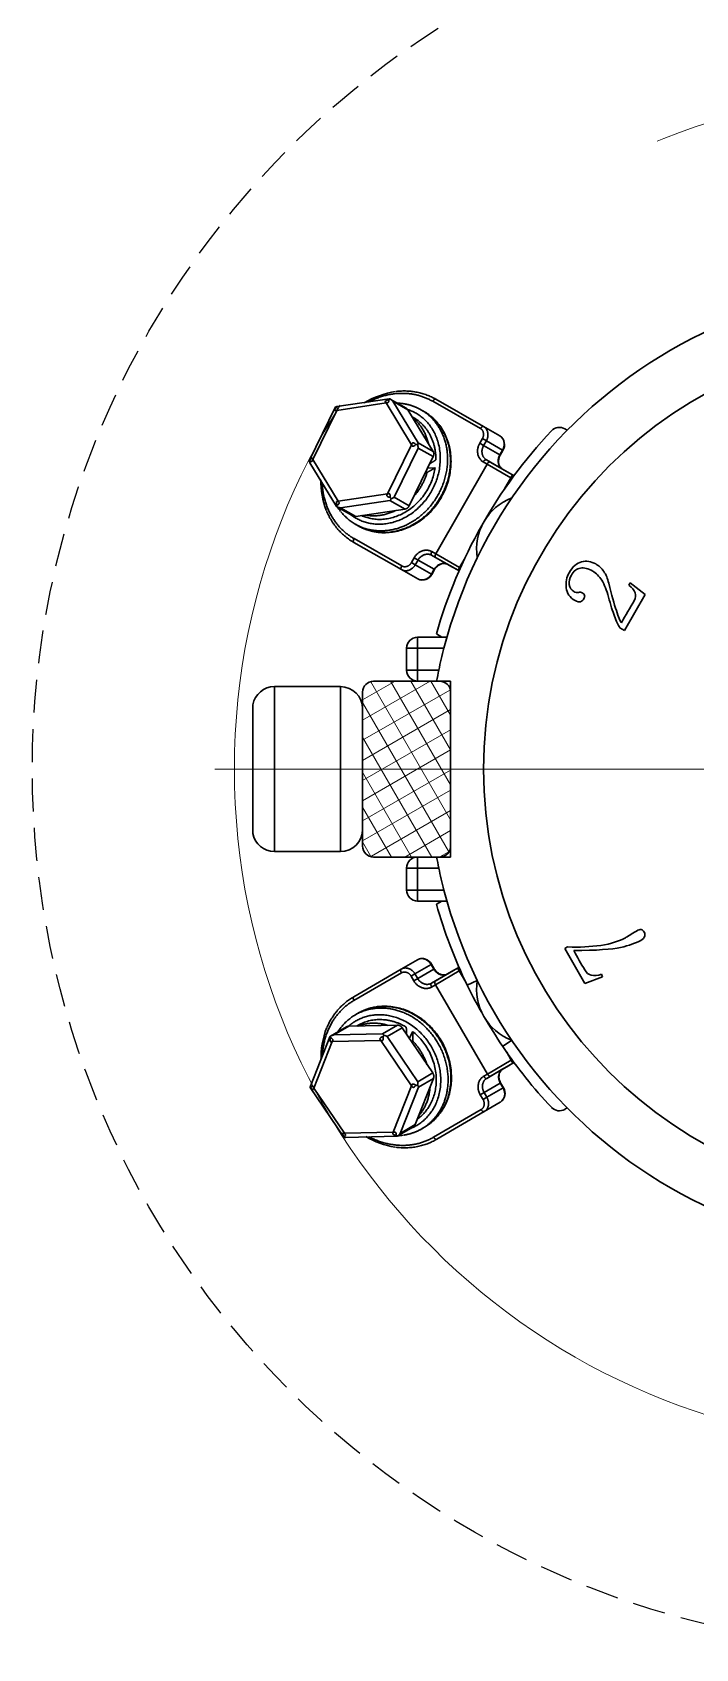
# Model space of a CAD drawing. Extents: x -9568 to -1230, y 8910 to 14862.
# Drawn here: x -7672.2 to -7611.9, y 13366.5 to 13513.5 of the extents above; entities that cross this region are included whole.
import ezdxf

# ---------------------------------------------------------------- set-up
doc = ezdxf.new("R2010")
doc.units = 0
doc.header["$LTSCALE"] = 12
doc.linetypes.add('CENTER2', pattern=[28.575, 19.05, -3.175, 3.175, -3.175])
doc.linetypes.add('DASHED', pattern=[0.75, 0.5, -0.25])
for name, color, linetype in [('01粗实线', 7, 'CONTINUOUS'), ('4虚线层', 6, 'DASHED'), ('Default', 7, 'CONTINUOUS')]:
    doc.layers.add(name, color=color, linetype=linetype)
doc.layers.add('图层3', color=7, linetype='CONTINUOUS', lineweight=30)
doc.layers.add('图层5', color=1, linetype='CENTER2', lineweight=18)

# ---------------------------------------------------------------- blocks, each defined once
blk = doc.blocks.new('G$CBB9FC1A2')
at = {"layer": '4虚线层', "ltscale": 0.5}
blk.add_circle((0, 0), 80, dxfattribs=at)
at = {"layer": 'Default', "color": 1, "linetype": 'CENTER2', "lineweight": 13, "ltscale": 20}
blk.add_line((64.79, 0), (-63.43, 0), dxfattribs=at)
at = {"layer": 'Default', "color": 7, "linetype": 'CENTER2', "lineweight": 13}
blk.add_circle((0, 0), 61.64, dxfattribs=at)
at = {"layer": '图层3'}
for p, q in [((-52.45, 32.94), (-54.85, 28.03)), ((-52.33, 32.62), (-54.51, 28.16)), ((-47.57, 33.69), (-52.33, 32.97)), ((-47.85, 33.3), (-52.33, 32.62)), ((-45.55, 29.5), (-47.85, 33.3)), ((-46.02, 32.82), (-47.48, 33.66)), ((-45.88, 32.69), (-47.25, 33.47)), ((-47.25, 33.47), (-44.95, 29.68)), ((-45.88, 32.69), (-43.58, 28.9)), ((-44.42, 32.53), (-44.68, 32.68)), ((-39.27, 30.97), (-43.61, 33.45)), ((-43.33, 33.64), (-39, 31.15)), ((-45.37, 31.98), (-45.5, 32.05)), ((-39, 31.15), (-37.52, 30.31)), ((-31.6, 30.94), (-31.39, 30.82)), ((-47.72, 25.04), (-45.55, 29.5)), ((-44.95, 29.68), (-43.58, 28.9)), ((-39.34, 29.63), (-39.1, 30.06)), ((-38.99, 29.43), (-39.34, 29.63)), ((-38.74, 29.86), (-39.1, 30.06)), ((-38.74, 29.86), (-38.99, 29.43)), ((-38.99, 29.43), (-37.51, 28.58)), ((-37.27, 29.01), (-38.74, 29.86)), ((-54.51, 28.16), (-52.2, 24.36)), ((-44.94, 29.2), (-47.11, 24.73)), ((-43.57, 28.42), (-45.75, 23.95)), ((-43.57, 28.42), (-44.94, 29.2)), ((-38.67, 27.74), (-39.02, 27.94)), ((-37.26, 27.28), (-38.74, 28.13)), ((-38.74, 28.13), (-38.39, 27.93)), ((-37.51, 28.58), (-37.27, 29.01)), ((-37.48, 28.56), (-37.51, 28.58)), ((-37.48, 28.56), (-37.23, 28.99)), ((-37.23, 28.99), (-37.27, 29.01)), ((-54.77, 27.87), (-52.36, 23.89)), ((-44.27, 26.98), (-44.12, 26.99)), ((-43.39, 27.4), (-44.08, 27.37)), ((-43.34, 19.58), (-38.66, 27.74)), ((-38.66, 27.74), (-38.67, 27.74)), ((-36.5, 26.5), (-38.66, 27.74)), ((-38.39, 27.93), (-36.91, 27.08)), ((-38.39, 27.93), (-38.39, 27.93)), ((-38.39, 27.93), (-36.35, 26.76)), ((-36.91, 27.08), (-37.26, 27.28)), ((-36.5, 26.5), (-37.08, 25.49)), ((-36.91, 27.08), (-36.91, 27.08)), ((-36.35, 26.76), (-36.91, 27.08)), ((-36.35, 26.76), (-36.5, 26.5)), ((-36.35, 26.76), (-36.5, 26.5)), ((-36.4, 26.44), (-36.5, 26.5)), ((-36.5, 26.5), (-36.5, 26.5)), ((-36.35, 26.76), (-36.35, 26.76)), ((-36.35, 26.76), (-36.22, 26.69)), ((-52.2, 24.36), (-47.72, 25.04)), ((-52.33, 23.86), (-50.87, 23.02)), ((-47.5, 24.43), (-51.98, 23.76)), ((-51.98, 23.76), (-50.61, 22.98)), ((-46.13, 23.65), (-50.61, 22.98)), ((-46.13, 23.65), (-47.5, 24.43)), ((-47.11, 24.73), (-45.75, 23.95)), ((-50.64, 22.27), (-50.38, 22.12)), ((-46.45, 18.14), (-50.78, 20.62)), ((-50.76, 20.96), (-46.43, 18.48)), ((-45.55, 18.78), (-45.31, 19.21)), ((-45.31, 19.21), (-44.95, 19.01)), ((-43.71, 19.45), (-42.23, 18.6)), ((-43.35, 19.25), (-43.71, 19.45)), ((-43.69, 19.78), (-43.34, 19.58)), ((-43.35, 19.25), (-41.88, 18.4)), ((-43.35, 19.25), (-43.35, 19.25)), ((-41.31, 18.08), (-43.35, 19.25)), ((-43.34, 19.58), (-41.17, 18.34)), ((-43.34, 19.58), (-43.34, 19.58)), ((-44.97, 17.3), (-46.45, 18.14)), ((-45.55, 18.78), (-45.2, 18.58)), ((-44.95, 19.01), (-45.2, 18.58)), ((-45.2, 18.58), (-43.72, 17.73)), ((-43.48, 18.17), (-44.95, 19.01)), ((-43.72, 17.73), (-43.48, 18.17)), ((-43.72, 17.73), (-43.69, 17.71)), ((-43.69, 17.71), (-43.44, 18.15)), ((-43.48, 18.17), (-43.44, 18.15)), ((-42.23, 18.6), (-41.88, 18.4)), ((-41.88, 18.4), (-41.31, 18.08)), ((-41.88, 18.4), (-41.88, 18.4)), ((-41.17, 18.34), (-41.31, 18.08)), ((-41.17, 18.34), (-41.31, 18.08)), ((-41.31, 18.08), (-41.31, 18.08)), ((-41.22, 18.03), (-41.31, 18.08)), ((-40.75, 19.07), (-41.17, 18.34)), ((-41.17, 18.34), (-41.1, 18.31)), ((-41.17, 18.34), (-41.17, 18.34)), ((-25.8, 16.74), (-25.68, 16.95)), ((-25.68, 16.95), (-24.29, 15.87)), ((-24.29, 15.87), (-26.17, 12.6)), ((-44.99, 12), (-42.32, 12)), ((-44.99, 11), (-44.99, 12)), ((-42.78, 12), (-43.28, 12.29)), ((-26.17, 12.6), (-26.62, 12.86)), ((-45.99, 9), (-45.99, 11)), ((-44.99, 11), (-45.99, 11)), ((-42.59, 11), (-44.99, 11)), ((-44.99, 11), (-44.99, 9)), ((-44.99, 9), (-45.99, 9)), ((-44.99, 9), (-43.06, 9)), ((-44.99, 8), (-44.99, 9)), ((-57.99, 7.5), (-57.99, -7.5)), ((-51.99, 7.5), (-57.99, 7.5)), ((-51.99, -7.5), (-51.99, 7.5)), ((-48.99, 8), (-42.99, 8)), ((-41.99, 8), (-42.98, 8)), ((-41.99, 7.05), (-41.99, 8)), ((-49.99, 7), (-49.99, -7)), ((-41.99, 7), (-41.99, -7)), ((-59.96, 5.85), (-59.96, -5.85)), ((-59.96, 5.8), (-59.96, -5.8)), ((-41.99, -8), (-41.99, -7.05)), ((-57.99, -7.5), (-51.99, -7.5)), ((-42.99, -8), (-48.99, -8)), ((-44.99, -8), (-44.99, -9)), ((-42.98, -8), (-41.99, -8)), ((-45.99, -11), (-45.99, -9)), ((-45.99, -9), (-44.99, -9)), ((-44.99, -9), (-44.99, -11)), ((-43.06, -9), (-44.99, -9)), ((-45.99, -11), (-44.99, -11)), ((-44.99, -11), (-42.59, -11)), ((-44.99, -12), (-44.99, -11)), ((-42.32, -12), (-44.99, -12)), ((-43.28, -12.29), (-42.78, -12)), ((-46.48, -18.19), (-45.01, -17.34)), ((-31.6, -16.32), (-31.35, -16.18)), ((-29.8, -19.49), (-31.6, -16.32)), ((-50.79, -20.71), (-46.48, -18.19)), ((-46.46, -18.53), (-50.77, -21.04)), ((-45.23, -18.62), (-45.58, -18.83)), ((-45.33, -19.26), (-45.58, -18.83)), ((-44.98, -19.05), (-45.33, -19.26)), ((-43.76, -17.77), (-45.23, -18.62)), ((-45.23, -18.62), (-44.98, -19.05)), ((-44.98, -19.05), (-43.51, -18.2)), ((-43.72, -17.75), (-43.76, -17.77)), ((-43.51, -18.2), (-43.76, -17.77)), ((-42.26, -18.63), (-43.73, -19.48)), ((-43.47, -18.18), (-43.72, -17.75)), ((-43.47, -18.18), (-43.51, -18.2)), ((-43.38, -19.28), (-41.35, -18.1)), ((-43.38, -19.28), (-41.91, -18.42)), ((-41.2, -18.36), (-43.36, -19.61)), ((-41.91, -18.42), (-42.26, -18.63)), ((-41.35, -18.1), (-41.91, -18.42)), ((-41.91, -18.42), (-41.91, -18.42)), ((-41.35, -18.1), (-41.22, -18.03)), ((-41.35, -18.1), (-41.35, -18.1)), ((-41.35, -18.1), (-41.2, -18.36)), ((-41.35, -18.1), (-41.2, -18.36)), ((-41.1, -18.3), (-41.2, -18.36)), ((-41.2, -18.36), (-40.61, -19.37)), ((-41.2, -18.36), (-41.2, -18.36)), ((-28.18, -18.9), (-29.8, -19.49)), ((-28.27, -18.66), (-28.18, -18.9)), ((-43.73, -19.48), (-43.38, -19.28)), ((-43.36, -19.61), (-43.71, -19.82)), ((-43.38, -19.28), (-43.38, -19.28)), ((-38.63, -27.74), (-43.36, -19.61)), ((-43.36, -19.61), (-43.36, -19.61)), ((-40.47, -19.65), (-39.57, -19.22)), ((-51.44, -23.44), (-52.89, -24.29)), ((-51.25, -23.39), (-52.61, -24.18)), ((-51.25, -23.39), (-46.81, -23.29)), ((-50.39, -22.2), (-50.65, -22.35)), ((-50.38, -23.3), (-50.51, -23.37)), ((-48.17, -24.08), (-46.81, -23.29)), ((-52.96, -24.35), (-54.72, -28.83)), ((-52.76, -24.79), (-54.42, -29.01)), ((-48.33, -24.69), (-52.76, -24.79)), ((-52.61, -24.18), (-48.17, -24.08)), ((-45.55, -28.81), (-48.33, -24.69)), ((-46.39, -23.53), (-47.76, -24.32)), ((-47.76, -24.32), (-44.98, -28.44)), ((-46.39, -23.53), (-43.61, -27.64)), ((-45.42, -23.88), (-45.74, -24.49)), ((-45.5, -24.85), (-45.43, -24.72)), ((-37.26, -25.22), (-36.43, -24.66)), ((-36.89, -25.75), (-36.47, -26.48)), ((-36.47, -26.48), (-36.4, -26.44)), ((-44.98, -28.44), (-43.61, -27.64)), ((-38.98, -27.94), (-38.63, -27.74)), ((-38.7, -28.13), (-37.23, -27.27)), ((-38.35, -27.92), (-38.7, -28.13)), ((-38.63, -27.74), (-36.47, -26.48)), ((-38.63, -27.74), (-38.63, -27.74)), ((-36.32, -26.74), (-38.35, -27.92)), ((-38.35, -27.92), (-36.88, -27.07)), ((-38.35, -27.92), (-38.35, -27.92)), ((-37.23, -27.27), (-36.88, -27.07)), ((-36.88, -27.07), (-36.32, -26.74)), ((-36.88, -27.07), (-36.88, -27.07)), ((-36.47, -26.48), (-36.47, -26.48)), ((-36.47, -26.48), (-36.32, -26.74)), ((-36.47, -26.48), (-36.32, -26.74)), ((-36.22, -26.68), (-36.32, -26.74)), ((-36.32, -26.74), (-36.32, -26.74)), ((-54.76, -28.95), (-51.7, -33.48)), ((-54.42, -29.01), (-51.64, -33.12)), ((-47.2, -33.03), (-45.55, -28.81)), ((-44.91, -28.92), (-46.57, -33.13)), ((-43.55, -28.13), (-45.21, -32.34)), ((-43.55, -28.13), (-44.91, -28.92)), ((-37.47, -28.57), (-38.94, -29.42)), ((-38.69, -29.85), (-37.22, -29)), ((-37.47, -28.57), (-37.44, -28.55)), ((-37.22, -29), (-37.47, -28.57)), ((-37.18, -28.98), (-37.44, -28.55)), ((-37.22, -29), (-37.18, -28.98)), ((-39.29, -29.63), (-38.94, -29.42)), ((-39.04, -30.06), (-39.29, -29.63)), ((-39.04, -30.06), (-38.69, -29.85)), ((-38.94, -29.42), (-38.69, -29.85)), ((-37.47, -30.3), (-38.93, -31.15)), ((-31.39, -30.82), (-31.6, -30.94)), ((-46.57, -33.13), (-45.21, -32.34)), ((-43.53, -33.48), (-39.21, -30.97)), ((-38.93, -31.15), (-43.25, -33.67)), ((-51.64, -33.12), (-47.2, -33.03)), ((-51.52, -33.5), (-46.87, -33.4)), ((-46.83, -33.39), (-45.37, -32.54)), ((-44.61, -32.72), (-44.35, -32.57))]:
    blk.add_line(p, q, dxfattribs=at)
blk.add_circle((0, 0), 38.99, dxfattribs=at)
for centre, radius, start, end in [((0, 0), 43.99, 74.4775, 165.5225), ((-45.66, 26.33), 8.13, 99.3794, 120.9787), ((-47.04, 29.01), 4.29, 80.1512, 87.2655), ((-32.1, 30.08), 1, 60, 136.8634), ((0, 0), 44.99, 136.8634, 164.149), ((-38.04, 29.51), 0.955, 327.4361, 57.3406), ((-45.66, 26.33), 8.13, 180.0923, 200.0526), ((-51, 23.78), 1.34, 154.0272, 155.2752), ((-34.63, 20), 5, 111.0322, 188.9678), ((-44.54, 18.15), 0.956, 243.1294, 332.9136), ((-44.99, 11), 1, 90, 180), ((0, 0), 43.99, 165.5225, 168.1971), ((-44.99, 9), 1, 180, 270), ((0, 0), 43.99, 168.1971, 169.5243), ((-57.99, 5.5), 2, 90, 169.8358), ((-51.99, 5.5), 2, 0, 90), ((-48.99, 7), 1, 90, 180), ((-42.99, 7), 1, 0, 90), ((-59.66, 5.8), 0.3, 169.8358, 180), ((-59.66, -5.8), 0.3, 180, 190.1642), ((-57.99, -5.5), 2, 190.1642, 270), ((-51.99, -5.5), 2, 270, 0), ((-48.99, -7), 1, 180, 270), ((-42.99, -7), 1, 270, 0), ((-44.99, -9), 1, 90, 180), ((0, 0), 43.99, 190.4757, 191.8029), ((0, 0), 43.99, 191.8029, 194.4775), ((-44.99, -11), 1, 180, 270), ((0, 0), 43.99, 194.4775, 285.5225), ((0, 0), 44.99, 195.851, 205.9019), ((-44.57, -18.19), 0.955, 27.4361, 117.3406), ((0, 0), 44.99, 205.9019, 210), ((-34.63, -20), 5, 171.0322, 248.9678), ((-45.64, -26.38), 8.13, 159.3794, 180.9787), ((-48.64, -26.23), 4.29, 140.1512, 147.2655), ((0, 0), 44.99, 210, 214.0981), ((0, 0), 44.99, 214.0981, 223.1366), ((-37.99, -29.5), 0.956, 303.1294, 32.9136), ((-32.1, -30.08), 1, 223.1366, 300), ((-45.64, -26.38), 8.13, 240.0923, 260.0526), ((-46.09, -32.28), 1.34, 214.0272, 215.2752)]:
    blk.add_arc(centre, radius, start, end, dxfattribs=at)
for points, weights in [([(-43.61, 33.45), (-46.33, 35.01), (-49.4, 33.41)], [1, 0.893195865294, 1]), ([(-43.33, 33.64), (-44.98, 34.58), (-46.95, 34.35)], [1, 0.959865769158, 1]), ([(-52.45, 32.94), (-52.46, 32.93), (-52.45, 32.89)], [1, 0.988629558874, 1]), ([(-52.33, 32.97), (-52.39, 32.96), (-52.45, 32.94)], [1, 0.994585928008, 1]), ([(-47.52, 33.68), (-47.57, 33.66), (-47.62, 33.62)], [1, 0.988629558893, 1]), ([(-47.52, 33.68), (-47.55, 33.69), (-47.57, 33.69)], [1, 0.994585928069, 1]), ([(-47.25, 33.47), (-47.37, 33.61), (-47.52, 33.68)], [1, 0.965925826288, 1]), ([(-44.68, 32.68), (-45.41, 33.1), (-46.26, 33.23)], [1, 0.987091075475, 1]), ([(-45.88, 32.69), (-45.93, 32.78), (-46.02, 32.82)], [1, 0.975171412704, 1]), ([(-43.53, 25.65), (-40.95, 31.06), (-45.89, 32.71)], [1, 0.676106786939, 1]), ([(-43.4, 31.58), (-43.94, 32.26), (-44.68, 32.68)], [1, 0.986771182369, 1]), ([(-43.11, 31.4), (-43.66, 32.1), (-44.42, 32.53)], [1, 0.98601887414, 1]), ([(-43.33, 33.64), (-43.46, 33.71), (-43.61, 33.45)], [1, 0.707106781186, 1]), ([(-44.01, 29.61), (-44.34, 31.09), (-45.45, 31.97)], [1, 0.951770493268, 1]), ([(-43.33, 28.12), (-43.29, 30.79), (-45.37, 31.98)], [1, 0.87667259786, 1]), ([(-43.15, 24.9), (-41.02, 28.64), (-43.4, 31.58)], [1, 0.812768333921, 1]), ([(-42.9, 24.74), (-40.77, 28.45), (-43.11, 31.4)], [1, 0.814916802474, 1]), ([(-39, 31.15), (-39.13, 31.23), (-39.27, 30.97)], [1, 0.707106781186, 1]), ([(-39.1, 30.06), (-38.75, 30.67), (-39.27, 30.97)], [1, 0.707106781186, 1]), ([(-38.74, 29.86), (-38.24, 30.72), (-39, 31.15)], [1, 0.707106781187, 1]), ([(-44.99, 29.51), (-45.06, 29.52), (-45.14, 29.52)], [1, 0.988629558925, 1]), ([(-44.99, 29.51), (-44.94, 29.61), (-44.95, 29.68)], [1, 0.965925826297, 1]), ([(-44.94, 29.2), (-44.94, 29.35), (-44.99, 29.51)], [1, 0.965925826294, 1]), ([(-39.34, 29.63), (-39.99, 28.5), (-39.02, 27.94)], [1, 0.708201056096, 1]), ([(-38.99, 29.43), (-39.48, 28.56), (-38.74, 28.13)], [1, 0.708201056103, 1]), ([(-37.27, 29.01), (-36.77, 29.88), (-37.52, 30.31)], [1, 0.707106781186, 1]), ([(-54.8, 28.07), (-54.84, 28.05), (-54.85, 28.03)], [1, 0.988629558896, 1]), ([(-54.85, 28.03), (-54.82, 27.95), (-54.77, 27.87)], [1, 0.990270237864, 1]), ([(-43.89, 27.76), (-43.59, 27.94), (-43.33, 28.12)], [1, 0.997745714717, 1]), ([(-43.57, 28.42), (-43.44, 28.68), (-43.58, 28.9)], [1, 0.866025403785, 1]), ([(-38.74, 28.13), (-38.87, 28.2), (-39.02, 27.94)], [1, 0.707106781123, 1]), ([(-38.39, 27.93), (-38.52, 28), (-38.67, 27.74)], [1, 0.707106781187, 1]), ([(-38.39, 27.93), (-38.52, 28), (-38.66, 27.74)], [1, 0.707107132366, 1]), ([(-37.51, 28.58), (-38.01, 27.72), (-37.26, 27.28)], [1, 0.708201056102, 1]), ([(-50.08, 23.06), (-44.45, 20.5), (-43.39, 27.4)], [1, 0.578208880001, 1]), ([(-45.34, 24.79), (-44.48, 25.76), (-44.12, 26.99)], [1, 0.96860125169, 1]), ([(-44.12, 26.99), (-43.74, 27.19), (-43.39, 27.4)], [1, 0.997167047807, 1]), ([(-53.66, 26.04), (-53.52, 22.54), (-50.76, 20.96)], [1, 0.890847480315, 1]), ([(-50.61, 22.83), (-46.11, 20.25), (-43.53, 25.65)], [1, 0.676106786939, 1]), ([(-52.36, 23.89), (-52.34, 23.86), (-52.31, 23.85)], [1, 0.990270237875, 1]), ([(-52.32, 23.98), (-52.32, 23.91), (-52.31, 23.85)], [1, 0.988629558882, 1]), ([(-52.31, 23.85), (-52.16, 23.78), (-51.98, 23.76)], [1, 0.965925826283, 1]), ([(-49.77, 23.11), (-48.37, 22.84), (-46.98, 23.52)], [1, 0.951770493268, 1]), ([(-49.03, 21.72), (-45.28, 21.17), (-43.15, 24.9)], [1, 0.812768333921, 1]), ([(-48.74, 21.56), (-45.02, 21.04), (-42.9, 24.74)], [1, 0.814916802474, 1]), ([(-47.5, 24.43), (-47.44, 24.49), (-47.38, 24.59)], [1, 0.965925826293, 1]), ([(-47.49, 24.71), (-47.43, 24.64), (-47.38, 24.59)], [1, 0.988629558901, 1]), ([(-47.38, 24.59), (-47.23, 24.65), (-47.11, 24.73)], [1, 0.965925826285, 1]), ([(-46.13, 23.65), (-45.87, 23.69), (-45.75, 23.95)], [1, 0.866025403786, 1]), ([(-53.28, 23.51), (-52.49, 21.6), (-50.78, 20.62)], [1, 0.957016476115, 1]), ([(-51.96, 23.41), (-50.83, 21.98), (-49.03, 21.72)], [1, 0.945568658733, 1]), ([(-51.1, 23.16), (-50.87, 22.98), (-50.61, 22.83)], [1, 0.998085349681, 1]), ([(-50.87, 23.02), (-50.75, 22.96), (-50.61, 22.98)], [1, 0.955248908861, 1]), ([(-50.38, 22.12), (-49.62, 21.69), (-48.74, 21.56)], [1, 0.986094472592, 1]), ([(-50.76, 20.96), (-50.91, 20.7), (-50.78, 20.62)], [1, 0.707106781187, 1]), ([(-43.69, 19.78), (-44.66, 20.34), (-45.31, 19.21)], [1, 0.708201056098, 1]), ([(-43.71, 19.45), (-44.46, 19.87), (-44.95, 19.01)], [1, 0.708201056093, 1]), ([(-43.69, 19.78), (-43.84, 19.52), (-43.71, 19.45)], [1, 0.707106781171, 1]), ([(-43.34, 19.58), (-43.48, 19.32), (-43.35, 19.25)], [1, 0.707106781174, 1]), ([(-43.34, 19.58), (-43.48, 19.32), (-43.35, 19.25)], [1, 0.70710713215, 1]), ([(-46.43, 18.48), (-46.58, 18.22), (-46.45, 18.14)], [1, 0.707106781187, 1]), ([(-46.45, 18.14), (-45.7, 17.71), (-45.2, 18.58)], [1, 0.707106781187, 1]), ([(-46.43, 18.48), (-45.9, 18.17), (-45.55, 18.78)], [1, 0.707106781187, 1]), ([(-44.97, 17.3), (-44.22, 16.87), (-43.72, 17.73)], [1, 0.707106781187, 1]), ([(-42.23, 18.6), (-42.98, 19.03), (-43.48, 18.17)], [1, 0.708201056098, 1]), ([(-43.76, -17.77), (-44.26, -16.9), (-45.01, -17.34)], [1, 0.707106781187, 1]), ([(-46.48, -18.19), (-46.61, -18.27), (-46.46, -18.53)], [1, 0.707106781186, 1]), ([(-45.23, -18.62), (-45.73, -17.76), (-46.48, -18.19)], [1, 0.707106781187, 1]), ([(-45.58, -18.83), (-45.93, -18.22), (-46.46, -18.53)], [1, 0.707106781186, 1]), ([(-44.98, -19.05), (-44.48, -19.91), (-43.73, -19.48)], [1, 0.708201056098, 1]), ([(-43.51, -18.2), (-43.01, -19.06), (-42.26, -18.63)], [1, 0.708201056103, 1]), ([(-45.33, -19.26), (-44.68, -20.38), (-43.71, -19.82)], [1, 0.708201056104, 1]), ([(-43.73, -19.48), (-43.86, -19.56), (-43.71, -19.82)], [1, 0.707106781234, 1]), ([(-43.38, -19.28), (-43.51, -19.35), (-43.36, -19.61)], [1, 0.707106781156, 1]), ([(-43.38, -19.28), (-43.51, -19.35), (-43.36, -19.61)], [1, 0.707107132314, 1]), ([(-50.77, -21.04), (-53.49, -22.62), (-53.64, -26.08)], [1, 0.893195865294, 1]), ([(-50.79, -20.71), (-52.43, -21.66), (-53.22, -23.48)], [1, 0.959865769158, 1]), ([(-49.05, -21.79), (-50.8, -22.06), (-51.91, -23.45)], [1, 0.948068025801, 1]), ([(-50.79, -20.71), (-50.92, -20.78), (-50.77, -21.04)], [1, 0.707106781186, 1]), ([(-48.74, -21.63), (-49.63, -21.76), (-50.39, -22.2)], [1, 0.98601887414, 1]), ([(-43.14, -24.92), (-45.31, -21.2), (-49.05, -21.79)], [1, 0.812768333921, 1]), ([(-42.88, -24.78), (-45.02, -21.09), (-48.74, -21.63)], [1, 0.814916802474, 1]), ([(-51.25, -23.39), (-51.35, -23.39), (-51.44, -23.44)], [1, 0.97517141271, 1]), ([(-50.61, -22.91), (-50.96, -23.12), (-51.27, -23.39)], [1, 0.996315891307, 1]), ([(-43.56, -25.57), (-46.23, -20.36), (-50.61, -22.91)], [1, 0.68488987589, 1]), ([(-47.65, -23.31), (-49.1, -22.86), (-50.41, -23.37)], [1, 0.951770493268, 1]), ([(-46.02, -23.47), (-48.31, -22.09), (-50.38, -23.3)], [1, 0.87667259786, 1]), ([(-46.39, -23.53), (-46.56, -23.29), (-46.81, -23.29)], [1, 0.866025403786, 1]), ([(-45.98, -24.13), (-45.99, -23.78), (-46.02, -23.47)], [1, 0.997745714757, 1]), ([(-52.93, -24.31), (-52.95, -24.33), (-52.96, -24.35)], [1, 0.994585928053, 1]), ([(-52.61, -24.18), (-52.79, -24.22), (-52.93, -24.31)], [1, 0.965925826292, 1]), ([(-52.93, -24.31), (-52.94, -24.37), (-52.92, -24.43)], [1, 0.988629558868, 1]), ([(-48.05, -24.21), (-48.11, -24.12), (-48.17, -24.08)], [1, 0.965925826291, 1]), ([(-48.05, -24.21), (-48.09, -24.26), (-48.14, -24.33)], [1, 0.988629558893, 1]), ([(-47.76, -24.32), (-47.89, -24.24), (-48.05, -24.21)], [1, 0.965925826287, 1]), ([(-45.43, -24.72), (-45.42, -24.28), (-45.42, -23.88)], [1, 0.99716704781, 1]), ([(-44.14, -26.87), (-44.55, -25.65), (-45.43, -24.72)], [1, 0.968601251689, 1]), ([(-45.01, -31.84), (-39.98, -28.25), (-45.42, -23.88)], [1, 0.578208880001, 1]), ([(-43.32, -31.6), (-40.97, -28.63), (-43.14, -24.92)], [1, 0.812768333921, 1]), ([(-43.05, -31.43), (-40.73, -28.46), (-42.88, -24.78)], [1, 0.814916802474, 1]), ([(-45.61, -32.68), (-40.9, -30.77), (-43.56, -25.57)], [1, 0.68488987589, 1]), ([(-43.55, -28.13), (-43.45, -27.88), (-43.61, -27.64)], [1, 0.866025403785, 1]), ([(-38.63, -27.74), (-38.48, -28), (-38.35, -27.92)], [1, 0.70710678117, 1]), ([(-38.63, -27.74), (-38.48, -28), (-38.35, -27.92)], [1, 0.707107132148, 1]), ([(-37.23, -27.27), (-37.97, -27.71), (-37.47, -28.57)], [1, 0.708201056098, 1]), ([(-54.72, -28.83), (-54.74, -28.89), (-54.76, -28.95)], [1, 0.994585928069, 1]), ([(-54.76, -28.95), (-54.75, -28.97), (-54.71, -28.98)], [1, 0.988629558869, 1]), ([(-45.14, -28.77), (-45.06, -28.76), (-44.99, -28.74)], [1, 0.9886295589, 1]), ([(-44.99, -28.74), (-44.96, -28.58), (-44.98, -28.44)], [1, 0.965925826297, 1]), ([(-44.91, -28.92), (-44.92, -28.84), (-44.99, -28.74)], [1, 0.965925826293, 1]), ([(-44.89, -31.55), (-43.96, -30.47), (-43.86, -28.92)], [1, 0.951770493268, 1]), ([(-38.98, -27.94), (-39.94, -28.51), (-39.29, -29.63)], [1, 0.708201056103, 1]), ([(-38.7, -28.13), (-39.44, -28.56), (-38.94, -29.42)], [1, 0.708201056096, 1]), ([(-38.98, -27.94), (-38.83, -28.2), (-38.7, -28.13)], [1, 0.707106781183, 1]), ([(-37.47, -30.3), (-36.72, -29.86), (-37.22, -29)], [1, 0.707106781187, 1]), ([(-39.21, -30.97), (-38.69, -30.67), (-39.04, -30.06)], [1, 0.707106781187, 1]), ([(-38.93, -31.15), (-38.19, -30.72), (-38.69, -29.85)], [1, 0.707106781187, 1]), ([(-45.37, -32.54), (-45.26, -32.47), (-45.21, -32.34)], [1, 0.955248908861, 1]), ([(-44.61, -32.72), (-43.87, -32.29), (-43.32, -31.6)], [1, 0.986558863133, 1]), ([(-44.35, -32.57), (-43.59, -32.13), (-43.05, -31.43)], [1, 0.986094472593, 1]), ([(-39.21, -30.97), (-39.06, -31.23), (-38.93, -31.15)], [1, 0.707106781187, 1]), ([(-51.71, -33.42), (-51.71, -33.46), (-51.7, -33.49)], [1, 0.988629558877, 1]), ([(-51.7, -33.49), (-51.61, -33.5), (-51.52, -33.5)], [1, 0.990270237887, 1]), ([(-49.39, -33.45), (-46.28, -35.08), (-43.53, -33.48)], [1, 0.890847480315, 1]), ([(-47, -34.39), (-44.95, -34.66), (-43.25, -33.67)], [1, 0.957016476115, 1]), ([(-46.93, -33.32), (-46.87, -33.36), (-46.81, -33.38)], [1, 0.988629558913, 1]), ([(-46.87, -33.4), (-46.84, -33.4), (-46.81, -33.38)], [1, 0.990270237864, 1]), ([(-46.81, -33.38), (-46.67, -33.28), (-46.57, -33.13)], [1, 0.965925826288, 1]), ([(-46.25, -33.29), (-45.37, -33.16), (-44.61, -32.72)], [1, 0.986035245513, 1]), ([(-43.53, -33.48), (-43.38, -33.74), (-43.25, -33.67)], [1, 0.707106781187, 1])]:
    blk.add_rational_spline(points, weights, degree=2, dxfattribs=at)
for points, degree in [([(-52.49, 32.77), (-52.5, 32.74), (-52.5, 32.7), (-52.5, 32.67)], 3), ([(-52.5, 32.67), (-52.5, 32.66), (-52.5, 32.65), (-52.5, 32.64)], 3), ([(-52.5, 32.64), (-52.5, 32.63), (-52.5, 32.62), (-52.49, 32.61)], 3), ([(-52.46, 32.87), (-52.47, 32.84), (-52.48, 32.8), (-52.49, 32.77)], 3), ([(-52.49, 32.61), (-52.49, 32.61), (-52.48, 32.6), (-52.48, 32.6)], 3), ([(-52.48, 32.6), (-52.47, 32.6), (-52.46, 32.6), (-52.46, 32.6)], 3), ([(-52.45, 32.89), (-52.46, 32.88), (-52.46, 32.88), (-52.46, 32.87)], 3), ([(-52.46, 32.6), (-52.45, 32.6), (-52.43, 32.6), (-52.42, 32.6)], 3), ([(-52.42, 32.6), (-52.4, 32.61), (-52.38, 32.62), (-52.36, 32.63)], 3), ([(-52.36, 32.63), (-52.36, 32.64), (-52.35, 32.64), (-52.34, 32.65)], 3), ([(-52.33, 32.62), (-52.34, 32.63), (-52.34, 32.65)], 2), ([(-47.91, 33.45), (-47.91, 33.44), (-47.92, 33.43), (-47.92, 33.42)], 3), ([(-47.92, 33.42), (-47.92, 33.42), (-47.92, 33.41), (-47.92, 33.4)], 3), ([(-47.92, 33.4), (-47.91, 33.39), (-47.91, 33.38), (-47.9, 33.37)], 3), ([(-47.89, 33.48), (-47.9, 33.47), (-47.91, 33.46), (-47.91, 33.45)], 3), ([(-47.9, 33.37), (-47.89, 33.36), (-47.87, 33.34), (-47.85, 33.33)], 3), ([(-47.86, 33.5), (-47.87, 33.5), (-47.88, 33.49), (-47.89, 33.48)], 3), ([(-47.76, 33.56), (-47.79, 33.54), (-47.83, 33.53), (-47.86, 33.5)], 3), ([(-47.85, 33.33), (-47.85, 33.33), (-47.84, 33.33), (-47.84, 33.32)], 3), ([(-47.85, 33.3), (-47.84, 33.31), (-47.84, 33.32)], 2), ([(-47.66, 33.6), (-47.69, 33.59), (-47.73, 33.58), (-47.76, 33.56)], 3), ([(-47.62, 33.62), (-47.63, 33.61), (-47.65, 33.61), (-47.66, 33.6)], 3), ([(-45.55, 29.5), (-45.54, 29.51), (-45.52, 29.51)], 2), ([(-45.5, 29.6), (-45.51, 29.57), (-45.52, 29.55), (-45.52, 29.52)], 3), ([(-45.52, 29.52), (-45.52, 29.52), (-45.52, 29.51), (-45.52, 29.51)], 3), ([(-45.48, 29.63), (-45.49, 29.62), (-45.5, 29.61), (-45.5, 29.6)], 3), ([(-45.46, 29.65), (-45.47, 29.65), (-45.48, 29.64), (-45.48, 29.63)], 3), ([(-45.44, 29.66), (-45.44, 29.66), (-45.45, 29.66), (-45.46, 29.65)], 3), ([(-45.39, 29.66), (-45.41, 29.66), (-45.42, 29.66), (-45.44, 29.66)], 3), ([(-45.36, 29.66), (-45.37, 29.66), (-45.38, 29.66), (-45.39, 29.66)], 3), ([(-45.25, 29.61), (-45.29, 29.63), (-45.32, 29.64), (-45.36, 29.66)], 3), ([(-45.17, 29.55), (-45.19, 29.57), (-45.22, 29.59), (-45.25, 29.61)], 3), ([(-45.14, 29.52), (-45.15, 29.53), (-45.16, 29.54), (-45.17, 29.55)], 3), ([(-54.53, 28.15), (-54.52, 28.16), (-54.51, 28.16)], 2), ([(-47.72, 25.04), (-47.72, 25.03), (-47.71, 25.02)], 2), ([(-47.7, 25.02), (-47.7, 25.02), (-47.71, 25.02), (-47.71, 25.02)], 3), ([(-47.63, 25.05), (-47.65, 25.05), (-47.67, 25.04), (-47.7, 25.02)], 3), ([(-47.59, 25.06), (-47.6, 25.06), (-47.61, 25.06), (-47.63, 25.05)], 3), ([(-47.56, 25.05), (-47.57, 25.06), (-47.58, 25.06), (-47.59, 25.06)], 3), ([(-47.54, 25.04), (-47.54, 25.04), (-47.55, 25.05), (-47.56, 25.05)], 3), ([(-47.51, 25), (-47.52, 25.02), (-47.53, 25.03), (-47.54, 25.04)], 3), ([(-47.5, 24.97), (-47.5, 24.98), (-47.51, 24.99), (-47.51, 25)], 3), ([(-52.32, 23.98), (-52.31, 23.99), (-52.3, 23.99), (-52.29, 24)], 3), ([(-52.29, 24), (-52.26, 24.01), (-52.24, 24.03), (-52.21, 24.05)], 3), ([(-52.27, 23.83), (-52.18, 23.7), (-52.09, 23.58), (-51.99, 23.44)], 3), ([(-52.2, 24.33), (-52.21, 24.33), (-52.21, 24.34), (-52.21, 24.34)], 3), ([(-52.21, 24.05), (-52.19, 24.08), (-52.16, 24.1), (-52.14, 24.13)], 3), ([(-52.15, 24.29), (-52.16, 24.3), (-52.18, 24.32), (-52.2, 24.33)], 3), ([(-52.12, 24.25), (-52.13, 24.27), (-52.14, 24.28), (-52.15, 24.29)], 3), ([(-52.14, 24.13), (-52.14, 24.14), (-52.13, 24.15), (-52.13, 24.16)], 3), ([(-52.13, 24.16), (-52.12, 24.17), (-52.12, 24.19), (-52.11, 24.2)], 3), ([(-52.12, 24.23), (-52.12, 24.24), (-52.12, 24.25), (-52.12, 24.25)], 3), ([(-52.11, 24.2), (-52.11, 24.21), (-52.11, 24.22), (-52.12, 24.23)], 3), ([(-47.48, 24.85), (-47.48, 24.89), (-47.49, 24.93), (-47.5, 24.97)], 3), ([(-47.49, 24.71), (-47.48, 24.72), (-47.48, 24.73), (-47.48, 24.74)], 3), ([(-47.48, 24.74), (-47.48, 24.78), (-47.48, 24.82), (-47.48, 24.85)], 3), ([(-29.07, 18.01), (-29.49, 18.25), (-29.86, 18.34), (-30.19, 18.28)], 3), ([(-28.06, 17.97), (-27.86, 17.69), (-27.71, 17.33), (-27.62, 16.9)], 3), ([(-27.62, 16.9), (-27.38, 15.83), (-27.12, 15.01), (-26.92, 14.41)], 3), ([(-25.22, 16.03), (-25.3, 16.27), (-25.49, 16.5), (-25.8, 16.74)], 3), ([(-26.47, 13.29), (-26.07, 13.98), (-25.67, 14.67), (-25.27, 15.36)], 3), ([(-25.27, 15.36), (-25.15, 15.57), (-25.14, 15.79), (-25.22, 16.03)], 3), ([(-26.62, 12.86), (-26.76, 13.1), (-26.92, 13.45), (-27.09, 13.91)], 3), ([(-26.92, 14.41), (-26.72, 13.82), (-26.57, 13.44), (-26.47, 13.29)], 3), ([(-31.35, -16.18), (-30.27, -16.22), (-29.27, -16.17), (-28.34, -16.03)], 3), ([(-26.54, -16.22), (-27.31, -16.39), (-28.73, -16.49), (-30.79, -16.51)], 3), ([(-30.79, -16.51), (-30.46, -17.1), (-30.13, -17.69), (-29.8, -18.27)], 3), ([(-29.8, -18.27), (-29.65, -18.53), (-29.45, -18.69), (-29.2, -18.75)], 3), ([(-29.2, -18.75), (-28.94, -18.81), (-28.63, -18.78), (-28.27, -18.66)], 3), ([(-52.94, -24.58), (-52.95, -24.62), (-52.95, -24.66), (-52.94, -24.69)], 3), ([(-52.93, -24.47), (-52.94, -24.51), (-52.94, -24.54), (-52.94, -24.58)], 3), ([(-52.94, -24.69), (-52.94, -24.71), (-52.94, -24.72), (-52.94, -24.73)], 3), ([(-52.94, -24.73), (-52.93, -24.75), (-52.93, -24.76), (-52.92, -24.77)], 3), ([(-52.92, -24.43), (-52.93, -24.45), (-52.93, -24.46), (-52.93, -24.47)], 3), ([(-52.92, -24.77), (-52.92, -24.78), (-52.91, -24.78), (-52.9, -24.79)], 3), ([(-52.9, -24.79), (-52.9, -24.79), (-52.89, -24.79), (-52.88, -24.8)], 3), ([(-52.88, -24.8), (-52.87, -24.8), (-52.86, -24.8), (-52.85, -24.8)], 3), ([(-52.85, -24.8), (-52.83, -24.79), (-52.81, -24.78), (-52.79, -24.77)], 3), ([(-52.79, -24.77), (-52.79, -24.77), (-52.78, -24.77), (-52.78, -24.77)], 3), ([(-52.76, -24.79), (-52.77, -24.78), (-52.78, -24.77)], 2), ([(-48.39, -24.48), (-48.39, -24.49), (-48.4, -24.5), (-48.41, -24.52)], 3), ([(-48.41, -24.52), (-48.41, -24.53), (-48.41, -24.54), (-48.41, -24.55)], 3), ([(-48.41, -24.55), (-48.41, -24.55), (-48.41, -24.56), (-48.4, -24.57)], 3), ([(-48.4, -24.57), (-48.4, -24.59), (-48.39, -24.6), (-48.38, -24.61)], 3), ([(-48.36, -24.45), (-48.37, -24.46), (-48.38, -24.47), (-48.39, -24.48)], 3), ([(-48.38, -24.61), (-48.37, -24.63), (-48.35, -24.64), (-48.33, -24.66)], 3), ([(-48.27, -24.39), (-48.3, -24.41), (-48.33, -24.43), (-48.36, -24.45)], 3), ([(-48.33, -24.66), (-48.32, -24.66), (-48.32, -24.67), (-48.32, -24.67)], 3), ([(-48.33, -24.69), (-48.32, -24.68), (-48.32, -24.67)], 2), ([(-48.17, -24.34), (-48.2, -24.36), (-48.24, -24.37), (-48.27, -24.39)], 3), ([(-48.14, -24.33), (-48.15, -24.33), (-48.16, -24.34), (-48.17, -24.34)], 3), ([(-54.71, -28.98), (-54.71, -28.99), (-54.7, -28.99), (-54.7, -29)], 3), ([(-54.7, -29), (-54.67, -29.02), (-54.65, -29.05), (-54.62, -29.07)], 3), ([(-54.62, -29.07), (-54.6, -29.1), (-54.57, -29.12), (-54.55, -29.13)], 3), ([(-54.55, -29.13), (-54.54, -29.14), (-54.53, -29.15), (-54.52, -29.15)], 3), ([(-54.52, -29.15), (-54.51, -29.15), (-54.5, -29.15), (-54.49, -29.15)], 3), ([(-54.49, -29.15), (-54.48, -29.15), (-54.47, -29.15), (-54.47, -29.15)], 3), ([(-54.47, -29.15), (-54.46, -29.14), (-54.46, -29.14), (-54.46, -29.13)], 3), ([(-54.46, -29.13), (-54.45, -29.12), (-54.45, -29.11), (-54.45, -29.1)], 3), ([(-54.45, -29.1), (-54.44, -29.08), (-54.44, -29.06), (-54.44, -29.03)], 3), ([(-54.42, -29.01), (-54.43, -29.01), (-54.44, -29.01)], 2), ([(-54.44, -29.03), (-54.44, -29.02), (-54.44, -29.02), (-54.44, -29.01)], 3), ([(-45.55, -28.81), (-45.53, -28.81), (-45.52, -28.81)], 2), ([(-45.51, -28.72), (-45.52, -28.74), (-45.52, -28.77), (-45.52, -28.79)], 3), ([(-45.52, -28.79), (-45.52, -28.8), (-45.52, -28.8), (-45.52, -28.81)], 3), ([(-45.5, -28.68), (-45.5, -28.69), (-45.51, -28.71), (-45.51, -28.72)], 3), ([(-45.48, -28.66), (-45.48, -28.67), (-45.49, -28.67), (-45.5, -28.68)], 3), ([(-45.45, -28.65), (-45.46, -28.65), (-45.47, -28.66), (-45.48, -28.66)], 3), ([(-45.41, -28.64), (-45.42, -28.64), (-45.44, -28.65), (-45.45, -28.65)], 3), ([(-45.37, -28.65), (-45.38, -28.65), (-45.4, -28.65), (-45.41, -28.64)], 3), ([(-45.27, -28.69), (-45.3, -28.68), (-45.33, -28.66), (-45.37, -28.65)], 3), ([(-45.17, -28.75), (-45.2, -28.73), (-45.23, -28.71), (-45.27, -28.69)], 3), ([(-45.14, -28.77), (-45.15, -28.76), (-45.16, -28.76), (-45.17, -28.75)], 3), ([(-51.65, -33.15), (-51.64, -33.14), (-51.64, -33.12)], 2), ([(-47.17, -33.04), (-47.18, -33.05), (-47.18, -33.05), (-47.19, -33.05)], 3), ([(-47.11, -33.02), (-47.13, -33.02), (-47.15, -33.03), (-47.17, -33.04)], 3), ([(-47.07, -33.01), (-47.08, -33.01), (-47.09, -33.01), (-47.11, -33.02)], 3), ([(-47.04, -33.02), (-47.05, -33.02), (-47.06, -33.02), (-47.07, -33.01)], 3), ([(-47.01, -33.03), (-47.02, -33.03), (-47.03, -33.02), (-47.04, -33.02)], 3), ([(-46.99, -33.06), (-46.99, -33.05), (-47, -33.04), (-47.01, -33.03)], 3), ([(-46.97, -33.09), (-46.97, -33.08), (-46.98, -33.07), (-46.99, -33.06)], 3), ([(-46.94, -33.19), (-46.94, -33.16), (-46.95, -33.13), (-46.97, -33.09)], 3), ([(-46.93, -33.29), (-46.93, -33.25), (-46.93, -33.22), (-46.94, -33.19)], 3), ([(-46.93, -33.32), (-46.93, -33.31), (-46.93, -33.3), (-46.93, -33.29)], 3), ([(-46.77, -33.35), (-46.62, -33.34), (-46.47, -33.33), (-46.3, -33.3)], 3)]:
    blk.add_open_spline(points, degree=degree, dxfattribs=at)
for points, knots in [([(-52.34, 32.65), (-52.33, 32.66), (-52.31, 32.68), (-52.28, 32.71), (-52.27, 32.73), (-52.25, 32.77), (-52.24, 32.79), (-52.25, 32.82), (-52.26, 32.83), (-52.3, 32.86), (-52.33, 32.87), (-52.39, 32.88), (-52.42, 32.89), (-52.45, 32.89)], [0, 0, 0, 0, 0.125, 0.125, 0.25, 0.25, 0.375, 0.375, 0.5, 0.5, 0.75, 0.75, 1, 1, 1, 1]), ([(-47.84, 33.32), (-47.82, 33.32), (-47.8, 33.31), (-47.76, 33.3), (-47.74, 33.3), (-47.69, 33.31), (-47.67, 33.32), (-47.64, 33.36), (-47.64, 33.37), (-47.62, 33.43), (-47.61, 33.47), (-47.61, 33.54), (-47.62, 33.58), (-47.62, 33.62)], [0, 0, 0, 0, 0.125, 0.125, 0.25, 0.25, 0.375, 0.375, 0.5, 0.5, 0.75, 0.75, 1, 1, 1, 1]), ([(-48.69, 21.56), (-48.58, 21.54), (-48.29, 21.49), (-47.74, 21.5), (-47.1, 21.57), (-46.46, 21.73), (-45.83, 21.96), (-45.22, 22.27), (-44.64, 22.65), (-44.1, 23.1), (-43.61, 23.6), (-43.17, 24.16), (-42.79, 24.77), (-42.48, 25.41), (-42.23, 26.07), (-42.06, 26.76), (-41.96, 27.45), (-41.94, 28.15), (-41.99, 28.83), (-42.13, 29.49), (-42.34, 30.12), (-42.62, 30.7), (-42.88, 31.13), (-43.04, 31.32), (-43.08, 31.36)], [0, 0, 0, 0, 0.023504, 0.071231, 0.119057, 0.16699, 0.215029, 0.263161, 0.311372, 0.359643, 0.407961, 0.456313, 0.504691, 0.553089, 0.601499, 0.649916, 0.69833, 0.746732, 0.795105, 0.84343, 0.891682, 0.939839, 0.987883, 1, 1, 1, 1]), ([(-45.52, 29.51), (-45.52, 29.49), (-45.52, 29.47), (-45.5, 29.42), (-45.49, 29.4), (-45.47, 29.37), (-45.44, 29.36), (-45.4, 29.36), (-45.38, 29.36), (-45.31, 29.39), (-45.28, 29.41), (-45.2, 29.47), (-45.17, 29.49), (-45.14, 29.52)], [0, 0, 0, 0, 0.125, 0.125, 0.25, 0.25, 0.375, 0.375, 0.5, 0.5, 0.75, 0.75, 1, 1, 1, 1]), ([(-54.53, 28.15), (-54.53, 28.17), (-54.54, 28.19), (-54.54, 28.23), (-54.55, 28.25), (-54.57, 28.28), (-54.59, 28.29), (-54.62, 28.28), (-54.63, 28.27), (-54.68, 28.24), (-54.7, 28.21), (-54.75, 28.14), (-54.78, 28.11), (-54.8, 28.07)], [0, 0, 0, 0, 0.125, 0.125, 0.25, 0.25, 0.375, 0.375, 0.5, 0.5, 0.75, 0.75, 1, 1, 1, 1]), ([(-54.8, 28.07), (-54.78, 28.05), (-54.75, 28.03), (-54.7, 28), (-54.67, 27.98), (-54.63, 27.97), (-54.61, 27.97), (-54.58, 27.99), (-54.57, 28), (-54.54, 28.06), (-54.53, 28.11), (-54.53, 28.15)], [0, 0, 0, 0, 0.25, 0.25, 0.5, 0.5, 0.625, 0.625, 0.75, 0.75, 1, 1, 1, 1]), ([(-37.26, 27.28), (-37.29, 27.3), (-37.38, 27.36), (-37.52, 27.52), (-37.62, 27.76), (-37.64, 28.03), (-37.6, 28.31), (-37.52, 28.47), (-37.48, 28.56)], [0, 0, 0, 0, 0.083797, 0.276398, 0.466096, 0.650371, 0.831212, 1, 1, 1, 1]), ([(-47.71, 25.02), (-47.73, 25), (-47.74, 24.98), (-47.77, 24.95), (-47.78, 24.93), (-47.79, 24.89), (-47.79, 24.86), (-47.76, 24.82), (-47.75, 24.81), (-47.69, 24.77), (-47.65, 24.75), (-47.57, 24.73), (-47.53, 24.72), (-47.49, 24.71)], [0, 0, 0, 0, 0.125, 0.125, 0.25, 0.25, 0.375, 0.375, 0.5, 0.5, 0.75, 0.75, 1, 1, 1, 1]), ([(-52.21, 24.34), (-52.23, 24.34), (-52.25, 24.35), (-52.29, 24.35), (-52.31, 24.35), (-52.34, 24.34), (-52.36, 24.32), (-52.37, 24.28), (-52.37, 24.26), (-52.37, 24.19), (-52.37, 24.15), (-52.34, 24.06), (-52.33, 24.02), (-52.32, 23.98)], [0, 0, 0, 0, 0.125, 0.125, 0.25, 0.25, 0.375, 0.375, 0.5, 0.5, 0.75, 0.75, 1, 1, 1, 1]), ([(-43.44, 18.15), (-43.42, 18.19), (-43.35, 18.3), (-43.18, 18.48), (-42.95, 18.62), (-42.7, 18.7), (-42.47, 18.7), (-42.31, 18.65), (-42.24, 18.61), (-42.23, 18.6)], [0, 0, 0, 0, 0.085815, 0.263196, 0.440645, 0.618441, 0.798246, 0.979263, 1, 1, 1, 1]), ([(-31.48, 16.5), (-31.53, 17.01), (-31.45, 17.45), (-30.9, 18.41), (-30.52, 18.74), (-30.08, 18.85)], [0.4314383, 0.4314383, 0.4314383, 0.4314383, 0.4994004, 0.4994004, 0.5951318, 0.5951318, 0.5951318, 0.5951318]), ([(-30.19, 18.28), (-30.52, 18.23), (-30.8, 18.01), (-31.17, 17.35), (-31.23, 17.07), (-31.2, 16.78)], [0.0652745, 0.0652745, 0.0652745, 0.0652745, 0.1280547, 0.1280547, 0.1744265, 0.1744265, 0.1744265, 0.1744265]), ([(-30.08, 18.85), (-29.64, 18.96), (-29.22, 18.9), (-28.51, 18.49), (-28.27, 18.27), (-28.06, 17.97)], [0.5951318, 0.5951318, 0.5951318, 0.5951318, 0.6728893, 0.6728893, 0.7247277, 0.7247277, 0.7247277, 0.7247277]), ([(-27.09, 13.91), (-27.27, 14.36), (-27.45, 14.94), (-27.8, 16.27), (-28.01, 16.78), (-28.49, 17.56), (-28.77, 17.83), (-29.07, 18.01)], [0.1981641, 0.1981641, 0.1981641, 0.1981641, 0.4857191, 0.4857191, 0.7428595, 0.7428595, 1, 1, 1, 1]), ([(-29.81, 15.8), (-29.79, 15.7), (-29.81, 15.6), (-29.96, 15.34), (-30.06, 15.26), (-30.32, 15.19), (-30.48, 15.22), (-31.16, 15.61), (-31.43, 16), (-31.48, 16.5)], [0.2799446, 0.2799446, 0.2799446, 0.2799446, 0.3027637, 0.3027637, 0.3306538, 0.3306538, 0.3585439, 0.3585439, 0.4314383, 0.4314383, 0.4314383, 0.4314383]), ([(-31.2, 16.78), (-31.17, 16.5), (-31.03, 16.28), (-30.65, 16.07), (-30.51, 16.04), (-30.23, 16.1), (-30.12, 16.09), (-29.91, 15.97), (-29.84, 15.89), (-29.81, 15.8)], [0.1744265, 0.1744265, 0.1744265, 0.1744265, 0.2099279, 0.2099279, 0.2316232, 0.2316232, 0.2533185, 0.2533185, 0.2799446, 0.2799446, 0.2799446, 0.2799446]), ([(-24.67, -14.6), (-24.56, -14.62), (-24.47, -14.7), (-24.32, -14.96), (-24.31, -15.08), (-24.38, -15.33), (-24.5, -15.46), (-25.16, -15.83), (-25.77, -16.05), (-26.54, -16.22)], [0.4828022, 0.4828022, 0.4828022, 0.4828022, 0.5311916, 0.5311916, 0.5735324, 0.5735324, 0.6158731, 0.6158731, 0.7057392, 0.7057392, 0.7057392, 0.7057392]), ([(-25.71, -15.09), (-25.54, -14.98), (-25.34, -14.86), (-24.92, -14.62), (-24.77, -14.58), (-24.67, -14.6)], [0.40215964, 0.40215964, 0.40215964, 0.40215964, 0.44696105, 0.44696105, 0.48280218, 0.48280218, 0.48280218, 0.48280218]), ([(-28.34, -16.03), (-27.41, -15.89), (-26.67, -15.66), (-26.01, -15.29), (-25.88, -15.21), (-25.71, -15.09)], [0.2077896, 0.2077896, 0.2077896, 0.2077896, 0.374211, 0.374211, 0.4021596, 0.4021596, 0.4021596, 0.4021596]), ([(-42.26, -18.63), (-42.29, -18.64), (-42.39, -18.69), (-42.59, -18.73), (-42.85, -18.7), (-43.1, -18.59), (-43.32, -18.4), (-43.42, -18.26), (-43.47, -18.18)], [0, 0, 0, 0, 0.083797, 0.276398, 0.466096, 0.650371, 0.831212, 1, 1, 1, 1]), ([(-43.02, -31.39), (-42.95, -31.3), (-42.76, -31.07), (-42.49, -30.6), (-42.23, -30.01), (-42.04, -29.37), (-41.93, -28.71), (-41.9, -28.03), (-41.94, -27.34), (-42.05, -26.65), (-42.25, -25.97), (-42.51, -25.31), (-42.84, -24.68), (-43.24, -24.08), (-43.7, -23.54), (-44.2, -23.04), (-44.75, -22.61), (-45.34, -22.25), (-45.96, -21.95), (-46.6, -21.74), (-47.25, -21.6), (-47.9, -21.56), (-48.4, -21.57), (-48.64, -21.61), (-48.7, -21.63)], [0, 0, 0, 0, 0.023504, 0.071231, 0.119057, 0.16699, 0.215029, 0.263161, 0.311372, 0.359643, 0.407961, 0.456313, 0.504691, 0.553089, 0.601499, 0.649916, 0.69833, 0.746732, 0.795105, 0.84343, 0.891682, 0.939839, 0.987883, 1, 1, 1, 1]), ([(-52.78, -24.77), (-52.76, -24.75), (-52.75, -24.74), (-52.72, -24.71), (-52.71, -24.69), (-52.7, -24.65), (-52.7, -24.62), (-52.71, -24.58), (-52.72, -24.57), (-52.76, -24.52), (-52.79, -24.5), (-52.86, -24.46), (-52.89, -24.45), (-52.92, -24.43)], [0, 0, 0, 0, 0.125, 0.125, 0.25, 0.25, 0.375, 0.375, 0.5, 0.5, 0.75, 0.75, 1, 1, 1, 1]), ([(-48.32, -24.67), (-48.3, -24.68), (-48.28, -24.69), (-48.23, -24.7), (-48.21, -24.7), (-48.17, -24.69), (-48.15, -24.67), (-48.13, -24.64), (-48.12, -24.62), (-48.11, -24.55), (-48.11, -24.5), (-48.12, -24.42), (-48.13, -24.37), (-48.14, -24.33)], [0, 0, 0, 0, 0.125, 0.125, 0.25, 0.25, 0.375, 0.375, 0.5, 0.5, 0.75, 0.75, 1, 1, 1, 1]), ([(-37.44, -28.55), (-37.46, -28.5), (-37.52, -28.39), (-37.59, -28.16), (-37.6, -27.88), (-37.54, -27.63), (-37.43, -27.43), (-37.3, -27.32), (-37.23, -27.28), (-37.23, -27.27)], [0, 0, 0, 0, 0.085815, 0.263196, 0.440645, 0.618441, 0.798246, 0.979263, 1, 1, 1, 1]), ([(-54.44, -29.01), (-54.45, -28.99), (-54.45, -28.96), (-54.47, -28.92), (-54.48, -28.9), (-54.5, -28.86), (-54.52, -28.85), (-54.55, -28.84), (-54.56, -28.85), (-54.6, -28.86), (-54.63, -28.88), (-54.67, -28.93), (-54.69, -28.95), (-54.71, -28.98)], [0, 0, 0, 0, 0.125, 0.125, 0.25, 0.25, 0.375, 0.375, 0.5, 0.5, 0.75, 0.75, 1, 1, 1, 1]), ([(-45.52, -28.81), (-45.51, -28.83), (-45.51, -28.85), (-45.49, -28.89), (-45.48, -28.91), (-45.45, -28.94), (-45.42, -28.95), (-45.38, -28.95), (-45.36, -28.95), (-45.3, -28.92), (-45.26, -28.89), (-45.2, -28.83), (-45.17, -28.8), (-45.14, -28.77)], [0, 0, 0, 0, 0.125, 0.125, 0.25, 0.25, 0.375, 0.375, 0.5, 0.5, 0.75, 0.75, 1, 1, 1, 1]), ([(-51.65, -33.15), (-51.67, -33.14), (-51.69, -33.13), (-51.72, -33.12), (-51.74, -33.12), (-51.78, -33.12), (-51.79, -33.13), (-51.8, -33.16), (-51.8, -33.18), (-51.79, -33.23), (-51.78, -33.27), (-51.75, -33.35), (-51.73, -33.39), (-51.71, -33.42)], [0, 0, 0, 0, 0.125, 0.125, 0.25, 0.25, 0.375, 0.375, 0.5, 0.5, 0.75, 0.75, 1, 1, 1, 1]), ([(-51.71, -33.42), (-51.68, -33.41), (-51.65, -33.4), (-51.6, -33.37), (-51.57, -33.36), (-51.54, -33.32), (-51.53, -33.31), (-51.53, -33.28), (-51.54, -33.25), (-51.57, -33.2), (-51.61, -33.17), (-51.65, -33.15)], [0, 0, 0, 0, 0.25, 0.25, 0.5, 0.5, 0.625, 0.625, 0.75, 0.75, 1, 1, 1, 1]), ([(-47.19, -33.05), (-47.2, -33.06), (-47.21, -33.08), (-47.24, -33.11), (-47.25, -33.12), (-47.25, -33.16), (-47.24, -33.18), (-47.22, -33.21), (-47.2, -33.23), (-47.14, -33.26), (-47.1, -33.27), (-47.01, -33.3), (-46.97, -33.31), (-46.93, -33.32)], [0, 0, 0, 0, 0.125, 0.125, 0.25, 0.25, 0.375, 0.375, 0.5, 0.5, 0.75, 0.75, 1, 1, 1, 1])]:
    blk.add_open_spline(points, degree=3, knots=knots, dxfattribs=at)
at = {"layer": '图层5'}
for p, q in [((-49.99, 6.29), (-47.02, 8)), ((-49.99, 4.45), (-43.85, 8)), ((-49.23, 7.93), (-41.99, -4.61)), ((-47.44, 8), (-41.99, -1.44)), ((-45.61, 8), (-41.99, 1.74)), ((-43.77, 8), (-41.99, 4.91)), ((-49.99, 2.62), (-42.07, 7.19)), ((-49.99, 6.07), (-42.18, -7.46)), ((-49.99, 0.79), (-41.99, 5.41)), ((-49.99, -1.04), (-41.99, 3.57)), ((-49.99, 2.89), (-43.7, -8)), ((-49.99, -2.88), (-41.99, 1.74)), ((-49.99, -4.71), (-41.99, -0.09)), ((-49.99, -0.28), (-45.53, -8)), ((-49.99, -6.54), (-41.99, -1.93)), ((-49.99, -3.46), (-47.37, -8)), ((-49.19, -7.91), (-41.99, -3.76)), ((-46.16, -8), (-41.99, -5.59)), ((-49.99, -6.63), (-49.27, -7.88)), ((-42.98, -7.99), (-42.22, -7.56))]:
    blk.add_line(p, q, dxfattribs=at)

msp = doc.modelspace()

# ---------------------------------------------------------------- block references
at = {"layer": '01粗实线', "lineweight": -3, "ltscale": 2}
msp.add_blockref('G$CBB9FC1A2', (-7592.17458, 13446.51174, 82.66856), dxfattribs=at)

doc.saveas('drawing.dxf')
